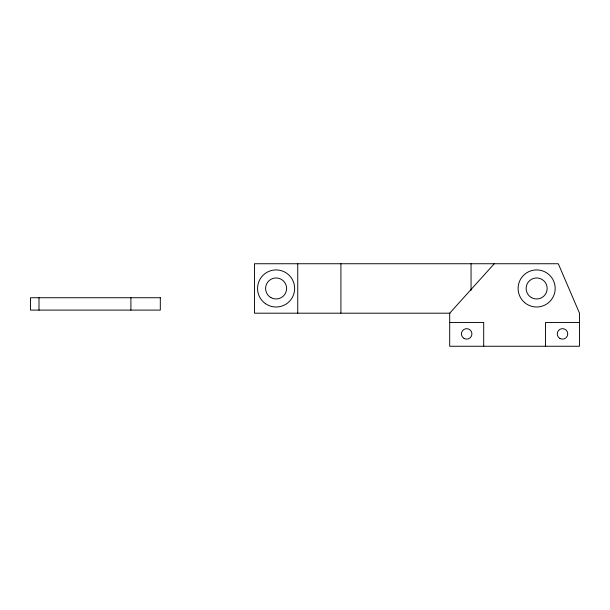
<?xml version="1.0" encoding="UTF-8"?>
<svg xmlns="http://www.w3.org/2000/svg" width="610" height="610" viewBox="0 0 610 610"><rect width="100%" height="100%" fill="white"/><g stroke="black" fill="none" stroke-linecap="round" stroke-linejoin="round"><path stroke-width="0.91" d="M494.283 263.741L449.692 313.189L449.692 346.259L579.5 346.259L579.5 313.189L558.28 263.741L254.469 263.741L254.469 313.189L450.005 313.189M449.692 322.461L483.692 322.461L483.692 346.259M579.5 322.461L545.5 322.461L545.5 346.259M471.05 263.741L471.05 290.368M340.914 263.741L340.914 313.189M297.741 263.741L297.741 313.189M130.898 297.733L130.898 310.101M39.002 297.733L39.002 310.101M160.308 297.733L30.5 297.733L30.5 310.101L160.308 310.101L160.308 297.733M524.592 302.552A18.544 18.544 0 0 0 554.871 291.862A18.544 18.544 0 0 0 530.471 270.977A18.544 18.544 0 0 0 524.592 302.552M531.386 297.566A10.507 10.507 0 0 0 547.155 288.469A10.507 10.507 0 0 0 531.394 279.365A10.507 10.507 0 0 0 531.386 297.566M270.848 297.566A10.507 10.507 0 0 0 286.608 288.461A10.507 10.507 0 0 0 270.848 279.365A10.507 10.507 0 0 0 270.848 297.566M265.457 303.65A18.544 18.544 0 0 0 294.577 290.093A18.544 18.544 0 0 0 268.278 271.656A18.544 18.544 0 0 0 265.457 303.65M464.065 338.451A5.254 5.254 0 0 0 471.942 333.899A5.254 5.254 0 0 0 464.065 329.347A5.254 5.254 0 0 0 464.065 338.451M559.873 338.451A5.254 5.254 0 0 0 567.757 333.899A5.254 5.254 0 0 0 559.873 329.347A5.254 5.254 0 0 0 559.873 338.451"/></g></svg>
